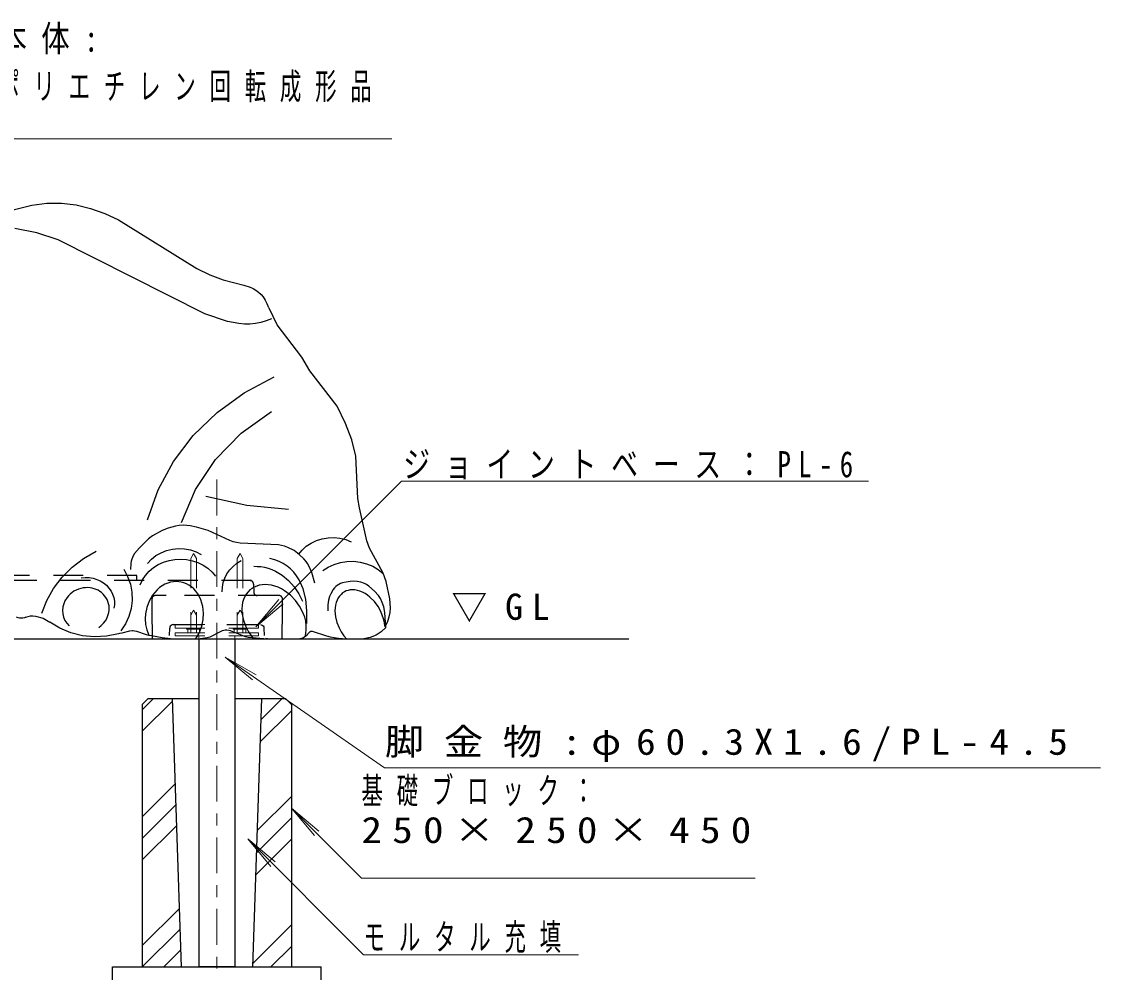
# Model space of a CAD drawing. Units: millimetres on the paper, scale 1:20. Extents: x -365 to 0, y -5 to 257.
# Drawn here: x -238.1 to -147.7, y 53.5 to 133.2 of the extents above; entities that cross this region are included whole.
import ezdxf

# ---------------------------------------------------------------- set-up
doc = ezdxf.new("R2010")
doc.units = ezdxf.units.MM
doc.linetypes.add('USER1', pattern=[4.5, 2.5, -2])
doc.linetypes.add('USER2', pattern=[6, 3, -1, 1, -1])
doc.layers.add('LY_1', color=7, linetype='Continuous', lineweight=25)
doc.styles.add('ＭＳ ゴシック', font='')
doc.styles.get('ＭＳ ゴシック').set_extended_font_data('MS Gothic')

msp = doc.modelspace()

# ---------------------------------------------------------------- linework, layer by layer
at = {"layer": 'LY_1', "lineweight": 13}
for p, q in [((-240.152, 123.401), (-207.095, 123.401)), ((-206.279, 94.692), (-218.504, 82.468)), ((-206.279, 94.692), (-167.138, 94.692)), ((-218.504, 82.468), (-216.576, 84.766)), ((-218.504, 82.468), (-216.206, 84.396)), ((-221.074, 79.941), (-218.769, 78.02)), ((-221.074, 79.941), (-218.471, 78.45)), ((-207.709, 70.647), (-221.074, 79.941)), ((-228.018, 75.514), (-227.072, 76.461)), ((-228.018, 73.718), (-225.511, 76.226)), ((-218.078, 74.679), (-216.296, 76.461)), ((-218.14, 72.821), (-215.518, 75.442)), ((-207.709, 70.647), (-147.683, 70.647)), ((-228.018, 66.534), (-225.279, 69.274)), ((-218.387, 65.389), (-215.518, 68.258)), ((-228.018, 64.738), (-225.221, 67.536)), ((-215.518, 67.278), (-213.59, 64.979)), ((-215.518, 67.278), (-213.22, 65.349)), ((-209.641, 61.401), (-215.518, 67.278)), ((-218.449, 63.531), (-215.518, 66.462)), ((-228.018, 62.942), (-225.163, 65.797)), ((-219.163, 64.69), (-217.234, 62.391)), ((-219.163, 64.69), (-216.865, 62.761)), ((-209.458, 54.985), (-219.163, 64.69)), ((-218.511, 61.673), (-215.518, 64.666)), ((-209.641, 61.401), (-176.641, 61.401)), ((-228.018, 55.758), (-224.931, 58.845)), ((-228.018, 53.962), (-224.873, 57.107)), ((-218.759, 54.241), (-215.518, 57.481)), ((-226.223, 53.961), (-224.815, 55.369)), ((-217.243, 53.961), (-215.518, 55.685)), ((-209.458, 54.985), (-191.458, 54.985))]:
    msp.add_line(p, q, dxfattribs=at)
at = {"layer": 'LY_1'}
for p, q in [((-239.055, 117.381), (-237.281, 117.839)), ((-237.281, 117.839), (-236.026, 117.993)), ((-236.026, 117.993), (-234.784, 118.005)), ((-234.784, 118.005), (-233.561, 117.853)), ((-233.561, 117.853), (-232.357, 117.551)), ((-232.357, 117.551), (-231.173, 117.123)), ((-231.173, 117.123), (-230.009, 116.591)), ((-236.863, 115.516), (-238.702, 115.862)), ((-230.009, 116.591), (-223.444, 112.526)), ((-235.078, 114.919), (-236.863, 115.516)), ((-222.778, 108.722), (-235.078, 114.919)), ((-223.444, 112.526), (-222.364, 111.972)), ((-222.364, 111.972), (-221.242, 111.556)), ((-221.242, 111.556), (-219.515, 111.133)), ((-219.515, 111.133), (-218.979, 110.95)), ((-218.979, 110.95), (-218.728, 110.834)), ((-218.728, 110.834), (-218.489, 110.698)), ((-218.489, 110.698), (-218.266, 110.537)), ((-218.266, 110.537), (-218.06, 110.348)), ((-218.06, 110.348), (-217.873, 110.128)), ((-217.873, 110.128), (-217.707, 109.872)), ((-217.707, 109.872), (-217.565, 109.578)), ((-217.565, 109.578), (-217.446, 109.242)), ((-220.87, 108.071), (-222.778, 108.722)), ((-216.706, 107.785), (-217.384, 109.186)), ((-219.922, 107.897), (-220.87, 108.071)), ((-219.453, 107.86), (-219.922, 107.897)), ((-218.988, 107.861), (-219.453, 107.86)), ((-218.528, 107.904), (-218.988, 107.861)), ((-218.074, 107.99), (-218.528, 107.904)), ((-217.627, 108.125), (-218.074, 107.99)), ((-217.188, 108.31), (-217.627, 108.125)), ((-214.645, 105.079), (-216.706, 107.785)), ((-213.96, 103.949), (-214.645, 105.079)), ((-211.686, 100.965), (-213.96, 103.949)), ((-210.983, 99.51), (-211.686, 100.965)), ((-210.446, 98.155), (-210.983, 99.51)), ((-210.111, 96.772), (-210.446, 98.155)), ((-209.95, 93.228), (-210.111, 96.772)), ((-209.819, 92.451), (-209.95, 93.228)), ((-209.18, 89.674), (-209.819, 92.451)), ((-226.366, 90.544), (-227.159, 90.109)), ((-225.861, 90.743), (-226.366, 90.544)), ((-225.247, 90.908), (-225.861, 90.743)), ((-224.921, 90.962), (-225.247, 90.908)), ((-224.6, 90.989), (-224.921, 90.962)), ((-224.293, 90.982), (-224.6, 90.989)), ((-224.002, 90.95), (-224.293, 90.982)), ((-223.467, 90.841), (-224.002, 90.95)), ((-222.508, 90.564), (-223.467, 90.841)), ((-220.682, 89.711), (-222.508, 90.564)), ((-227.501, 89.84), (-228.25, 89.084)), ((-227.159, 90.109), (-227.501, 89.84)), ((-220.405, 89.607), (-220.682, 89.711)), ((-220.116, 89.533), (-220.405, 89.607)), ((-208.96, 89.065), (-209.18, 89.674)), ((-228.25, 89.084), (-228.666, 88.609)), ((-219.82, 89.485), (-220.116, 89.533)), ((-216.594, 89.345), (-219.82, 89.485)), ((-216.355, 89.302), (-216.594, 89.345)), ((-216.093, 89.227), (-216.355, 89.302)), ((-215.819, 89.124), (-216.093, 89.227)), ((-215.298, 88.861), (-215.819, 89.124)), ((-214.873, 88.552), (-215.298, 88.861)), ((-207.826, 86.978), (-208.96, 89.065)), ((-228.988, 87.78), (-229.006, 87.275)), ((-228.954, 87.979), (-228.988, 87.78)), ((-228.908, 88.149), (-228.954, 87.979)), ((-228.853, 88.293), (-228.908, 88.149)), ((-228.792, 88.415), (-228.853, 88.293)), ((-228.666, 88.609), (-228.792, 88.415)), ((-216.917, 88.101), (-217.315, 88.217)), ((-216.543, 87.953), (-216.917, 88.101)), ((-216.196, 87.775), (-216.543, 87.953)), ((-215.875, 87.565), (-216.196, 87.775)), ((-214.484, 88.18), (-214.873, 88.552)), ((-214.274, 87.946), (-214.484, 88.18)), ((-214.163, 87.79), (-214.274, 87.946)), ((-214.048, 87.591), (-214.163, 87.79)), ((-218.68, 87.547), (-218.38, 87.546)), ((-218.38, 87.546), (-218.075, 87.52)), ((-218.075, 87.52), (-217.768, 87.468)), ((-217.768, 87.468), (-217.461, 87.389)), ((-217.461, 87.389), (-217.156, 87.282)), ((-217.156, 87.282), (-216.856, 87.149)), ((-216.856, 87.149), (-216.28, 86.803)), ((-215.581, 87.325), (-215.875, 87.565)), ((-215.314, 87.054), (-215.581, 87.325)), ((-215.076, 86.752), (-215.314, 87.054)), ((-213.806, 87.016), (-214.048, 87.591)), ((-213.547, 86.122), (-213.806, 87.016)), ((-207.561, 86.283), (-207.826, 86.978)), ((-226.116, 86.045), (-226.347, 85.916)), ((-225.881, 86.145), (-226.116, 86.045)), ((-225.646, 86.215), (-225.881, 86.145)), ((-225.413, 86.256), (-225.646, 86.215)), ((-225.186, 86.271), (-225.413, 86.256)), ((-224.968, 86.261), (-225.186, 86.271)), ((-224.753, 86.228), (-224.968, 86.261)), ((-224.535, 86.168), (-224.753, 86.228)), ((-224.318, 86.081), (-224.535, 86.168)), ((-224.106, 85.966), (-224.318, 86.081)), ((-223.901, 85.823), (-224.106, 85.966)), ((-218.21, 85.958), (-218.428, 85.892)), ((-217.974, 86.001), (-218.21, 85.958)), ((-217.723, 86.018), (-217.974, 86.001)), ((-217.459, 86.006), (-217.723, 86.018)), ((-217.186, 85.964), (-217.459, 86.006)), ((-216.907, 85.893), (-217.186, 85.964)), ((-216.28, 86.803), (-215.751, 86.36)), ((-215.751, 86.36), (-215.286, 85.836)), ((-214.866, 86.42), (-215.076, 86.752)), ((-214.532, 85.668), (-214.866, 86.42)), ((-211.672, 85.945), (-211.799, 85.848)), ((-211.535, 86.026), (-211.672, 85.945)), ((-211.388, 86.094), (-211.535, 86.026)), ((-211.235, 86.15), (-211.388, 86.094)), ((-210.918, 86.23), (-211.235, 86.15)), ((-210.601, 86.276), (-210.918, 86.23)), ((-210.297, 86.294), (-210.601, 86.276)), ((-209.999, 86.278), (-210.297, 86.294)), ((-209.699, 86.218), (-209.999, 86.278)), ((-209.386, 86.102), (-209.699, 86.218)), ((-209.219, 86.018), (-209.386, 86.102)), ((-209.032, 85.896), (-209.219, 86.018)), ((-207.258, 84.835), (-207.561, 86.283)), ((-234.199, 85.087), (-234.318, 84.945)), ((-234.063, 85.221), (-234.199, 85.087)), ((-233.911, 85.345), (-234.063, 85.221)), ((-233.745, 85.456), (-233.911, 85.345)), ((-233.567, 85.552), (-233.745, 85.456)), ((-233.379, 85.632), (-233.567, 85.552)), ((-233.184, 85.693), (-233.379, 85.632)), ((-232.986, 85.735), (-233.184, 85.693)), ((-232.788, 85.757), (-232.986, 85.735)), ((-232.592, 85.761), (-232.788, 85.757)), ((-232.401, 85.746), (-232.592, 85.761)), ((-232.219, 85.715), (-232.401, 85.746)), ((-232.046, 85.669), (-232.219, 85.715)), ((-231.885, 85.61), (-232.046, 85.669)), ((-231.731, 85.537), (-231.885, 85.61)), ((-231.58, 85.449), (-231.731, 85.537)), ((-231.436, 85.343), (-231.58, 85.449)), ((-231.3, 85.222), (-231.436, 85.343)), ((-231.176, 85.085), (-231.3, 85.222)), ((-231.066, 84.934), (-231.176, 85.085)), ((-227.15, 85.137), (-227.438, 84.635)), ((-226.974, 85.366), (-227.15, 85.137)), ((-226.779, 85.574), (-226.974, 85.366)), ((-226.569, 85.759), (-226.779, 85.574)), ((-226.347, 85.916), (-226.569, 85.759)), ((-223.707, 85.651), (-223.901, 85.823)), ((-223.528, 85.453), (-223.707, 85.651)), ((-223.368, 85.232), (-223.528, 85.453)), ((-223.229, 84.99), (-223.368, 85.232)), ((-219.299, 85.218), (-219.426, 85.009)), ((-219.153, 85.404), (-219.299, 85.218)), ((-218.989, 85.563), (-219.153, 85.404)), ((-218.813, 85.697), (-218.989, 85.563)), ((-218.627, 85.805), (-218.813, 85.697)), ((-218.428, 85.892), (-218.627, 85.805)), ((-216.628, 85.791), (-216.907, 85.893)), ((-216.352, 85.661), (-216.628, 85.791)), ((-216.085, 85.505), (-216.352, 85.661)), ((-215.589, 85.128), (-216.085, 85.505)), ((-215.166, 84.689), (-215.589, 85.128)), ((-215.286, 85.836), (-214.896, 85.25)), ((-214.896, 85.25), (-214.586, 84.624)), ((-214.315, 84.801), (-214.532, 85.668)), ((-212.22, 85.243), (-212.318, 85.005)), ((-212.019, 85.601), (-212.22, 85.243)), ((-211.914, 85.736), (-212.019, 85.601)), ((-211.799, 85.849), (-211.914, 85.736)), ((-211.483, 85.058), (-211.595, 84.896)), ((-211.356, 85.198), (-211.483, 85.058)), ((-211.218, 85.315), (-211.356, 85.198)), ((-211.071, 85.408), (-211.218, 85.315)), ((-210.918, 85.48), (-211.071, 85.408)), ((-210.755, 85.532), (-210.918, 85.48)), ((-210.579, 85.564), (-210.755, 85.532)), ((-210.39, 85.576), (-210.579, 85.564)), ((-210.191, 85.563), (-210.39, 85.576)), ((-209.983, 85.526), (-210.191, 85.563)), ((-209.769, 85.463), (-209.983, 85.526)), ((-209.554, 85.373), (-209.769, 85.463)), ((-209.339, 85.259), (-209.554, 85.373)), ((-209.129, 85.122), (-209.339, 85.259)), ((-208.927, 84.963), (-209.129, 85.122)), ((-208.535, 85.46), (-209.032, 85.896)), ((-208.211, 85.091), (-208.535, 85.46)), ((-208.048, 84.84), (-208.211, 85.091)), ((-234.678, 84.138), (-234.706, 83.856)), ((-234.608, 84.405), (-234.678, 84.138)), ((-234.504, 84.649), (-234.608, 84.405)), ((-234.318, 84.945), (-234.504, 84.649)), ((-230.973, 84.77), (-231.066, 84.934)), ((-230.898, 84.597), (-230.973, 84.77)), ((-230.843, 84.416), (-230.898, 84.597)), ((-230.808, 84.231), (-230.843, 84.416)), ((-230.794, 84.045), (-230.808, 84.231)), ((-227.438, 84.635), (-227.635, 84.102)), ((-223.112, 84.732), (-223.229, 84.99)), ((-222.953, 84.185), (-223.112, 84.732)), ((-222.891, 83.626), (-222.953, 84.185)), ((-219.656, 84.256), (-219.677, 83.976)), ((-219.607, 84.524), (-219.656, 84.256)), ((-219.529, 84.776), (-219.607, 84.524)), ((-219.426, 85.009), (-219.529, 84.776)), ((-214.829, 84.221), (-215.166, 84.689)), ((-214.519, 83.613), (-214.829, 84.221)), ((-214.215, 83.825), (-214.315, 84.801)), ((-212.402, 84.705), (-212.451, 84.317)), ((-212.451, 84.317), (-212.449, 83.82)), ((-212.318, 85.005), (-212.402, 84.705)), ((-211.821, 84.289), (-211.855, 84.057)), ((-211.766, 84.509), (-211.821, 84.289)), ((-211.691, 84.712), (-211.766, 84.509)), ((-211.595, 84.896), (-211.691, 84.712)), ((-208.557, 84.595), (-208.927, 84.963)), ((-208.249, 84.184), (-208.557, 84.595)), ((-208.01, 83.757), (-208.249, 84.184)), ((-207.898, 84.527), (-208.048, 84.84)), ((-207.769, 84.14), (-207.898, 84.527)), ((-207.672, 83.669), (-207.769, 84.14)), ((-207.218, 84.068), (-207.258, 84.835)), ((-234.706, 83.856), (-234.686, 83.568)), ((-234.686, 83.568), (-234.618, 83.284)), ((-234.618, 83.284), (-234.502, 83.016)), ((-230.995, 83.185), (-230.867, 83.506)), ((-230.867, 83.506), (-230.825, 83.679)), ((-230.825, 83.679), (-230.8, 83.86)), ((-230.8, 83.86), (-230.794, 84.045)), ((-227.74, 83.573), (-227.767, 83.135)), ((-227.635, 84.102), (-227.74, 83.573)), ((-222.916, 83.089), (-222.891, 83.626)), ((-219.677, 83.976), (-219.669, 83.688)), ((-219.669, 83.688), (-219.571, 83.109)), ((-214.403, 83.282), (-214.519, 83.613)), ((-214.319, 82.939), (-214.403, 83.282)), ((-214.23, 82.747), (-214.215, 83.825)), ((-211.855, 84.057), (-211.865, 83.815)), ((-211.865, 83.815), (-211.822, 83.32)), ((-211.822, 83.32), (-211.701, 82.835)), ((-207.782, 83.15), (-208.01, 83.757)), ((-207.611, 82.42), (-207.672, 83.669)), ((-207.437, 82.936), (-207.318, 83.306)), ((-207.318, 83.306), (-207.248, 83.684)), ((-207.248, 83.684), (-207.218, 84.068)), ((-234.502, 83.016), (-234.343, 82.774)), ((-234.343, 82.774), (-234.149, 82.564)), ((-231.673, 82.43), (-231.457, 82.596)), ((-231.457, 82.596), (-231.271, 82.781)), ((-231.271, 82.781), (-231.117, 82.98)), ((-231.117, 82.98), (-230.995, 83.185)), ((-227.767, 83.135), (-227.737, 82.678)), ((-227.737, 82.678), (-227.642, 82.221)), ((-223.257, 81.946), (-223.034, 82.518)), ((-223.034, 82.518), (-222.916, 83.089)), ((-219.571, 83.109), (-219.378, 82.554)), ((-219.378, 82.554), (-219.112, 82.05)), ((-214.272, 82.593), (-214.319, 82.939)), ((-214.265, 82.25), (-214.272, 82.593)), ((-211.701, 82.835), (-211.52, 82.385)), ((-211.52, 82.385), (-211.34, 82.052)), ((-207.709, 82.825), (-207.782, 83.15)), ((-207.67, 82.495), (-207.709, 82.825)), ((-207.611, 82.577), (-207.437, 82.936)), ((-306.368, 81.461), (-187.218, 81.461)), ((-229.943, 81.903), (-230.019, 81.898)), ((-229.729, 81.936), (-229.943, 81.903)), ((-229.087, 82.102), (-229.729, 81.936)), ((-228.878, 82.13), (-229.087, 82.102)), ((-228.776, 82.129), (-228.878, 82.13)), ((-228.674, 82.12), (-228.776, 82.129)), ((-228.474, 82.08), (-228.674, 82.12)), ((-227.674, 81.8), (-228.474, 82.08)), ((-227.465, 81.748), (-227.674, 81.8)), ((-227.642, 82.221), (-227.481, 81.782)), ((-227.25, 81.723), (-227.465, 81.748)), ((-223.564, 81.448), (-223.409, 81.673)), ((-223.409, 81.673), (-223.257, 81.946)), ((-223.281, 81.497), (-223.281, 53.958)), ((-222.348, 81.609), (-222.571, 81.54)), ((-221.444, 82.08), (-222.348, 81.609)), ((-221.319, 82.13), (-221.444, 82.08)), ((-221.19, 82.167), (-221.319, 82.13)), ((-221.056, 82.188), (-221.19, 82.167)), ((-220.917, 82.191), (-221.056, 82.188)), ((-220.773, 82.173), (-220.917, 82.191)), ((-220.624, 82.137), (-220.773, 82.173)), ((-219.361, 81.64), (-220.624, 82.137)), ((-220.256, 81.461), (-220.256, 53.958)), ((-219.134, 81.583), (-219.361, 81.64)), ((-219.112, 82.05), (-218.873, 81.706)), ((-218.873, 81.706), (-218.729, 81.537)), ((-214.366, 81.638), (-214.299, 81.919)), ((-214.299, 81.919), (-214.265, 82.25)), ((-214.061, 81.984), (-214.128, 81.89)), ((-214.01, 82.033), (-214.061, 81.984)), ((-213.982, 82.053), (-214.01, 82.033)), ((-213.953, 82.069), (-213.982, 82.053)), ((-213.922, 82.08), (-213.953, 82.069)), ((-213.89, 82.088), (-213.922, 82.08)), ((-213.856, 82.093), (-213.89, 82.088)), ((-213.82, 82.094), (-213.856, 82.093)), ((-213.745, 82.088), (-213.82, 82.094)), ((-212.546, 81.703), (-213.745, 82.088)), ((-211.34, 82.052), (-211.117, 81.724)), ((-211.117, 81.724), (-210.893, 81.461)), ((-227.518, 76.461), (-228.018, 75.961)), ((-227.518, 76.461), (-223.281, 76.461)), ((-225.518, 76.461), (-224.768, 53.961)), ((-220.256, 76.461), (-216.018, 76.461)), ((-218.018, 76.461), (-218.768, 53.961)), ((-215.518, 75.961), (-216.018, 76.461)), ((-228.018, 75.961), (-228.018, 53.961)), ((-215.518, 75.961), (-215.518, 53.961)), ((-230.518, 47.461), (-230.518, 53.961)), ((-230.518, 53.961), (-213.018, 53.961)), ((-220.256, 53.958), (-223.281, 53.958)), ((-213.018, 47.461), (-213.018, 53.961))]:
    msp.add_line(p, q, dxfattribs=at)
at = {"layer": 'LY_1', "linetype": 'USER2', "lineweight": 13}
msp.add_line((-221.768, 94.82), (-221.768, 47.461), dxfattribs=at)
at = {"layer": 'LY_1', "linetype": 'USER1', "lineweight": 13}
for p, q in [((-223.956, 88.216), (-223.718, 88.628)), ((-223.956, 88.216), (-223.956, 82.358)), ((-223.718, 88.628), (-223.48, 88.216)), ((-223.48, 88.216), (-223.48, 82.358)), ((-219.818, 88.628), (-220.056, 88.216)), ((-220.056, 88.216), (-220.056, 82.358)), ((-219.58, 88.216), (-219.818, 88.628)), ((-219.58, 88.216), (-219.58, 82.358)), ((-223.956, 83.466), (-223.718, 83.878)), ((-223.718, 83.878), (-223.48, 83.466)), ((-219.818, 83.878), (-220.056, 83.466)), ((-219.58, 83.466), (-219.818, 83.878)), ((-225.268, 82.658), (-225.268, 82.358)), ((-218.268, 82.658), (-225.268, 82.658)), ((-218.268, 82.358), (-225.268, 82.358)), ((-224.306, 82.358), (-224.306, 82.278)), ((-223.131, 82.358), (-223.131, 82.278)), ((-220.406, 82.358), (-220.406, 82.278)), ((-219.231, 82.358), (-219.231, 82.278)), ((-218.268, 82.658), (-218.268, 82.358)), ((-225.268, 81.958), (-225.268, 81.733)), ((-218.268, 81.958), (-225.268, 81.958)), ((-218.268, 81.733), (-225.268, 81.733)), ((-224.306, 82.278), (-223.131, 82.278)), ((-224.208, 82.278), (-224.208, 81.978)), ((-224.208, 81.978), (-223.228, 81.978)), ((-223.956, 82.278), (-223.956, 81.978)), ((-223.48, 82.278), (-223.48, 81.978)), ((-223.281, 81.733), (-223.281, 81.461)), ((-223.228, 82.278), (-223.228, 81.978)), ((-219.231, 82.278), (-220.406, 82.278)), ((-220.308, 82.278), (-220.308, 81.978)), ((-219.328, 81.978), (-220.308, 81.978)), ((-220.256, 81.733), (-220.256, 81.461)), ((-220.056, 82.278), (-220.056, 81.978)), ((-219.58, 82.278), (-219.58, 81.978)), ((-219.328, 82.278), (-219.328, 81.978)), ((-218.268, 81.958), (-218.268, 81.733))]:
    msp.add_line(p, q, dxfattribs=at)
at = {"layer": 'LY_1', "linetype": 'USER1'}
for p, q in [((-218.87, 86.346), (-280.599, 86.346)), ((-228.469, 86.777), (-279.819, 86.777)), ((-228.469, 86.346), (-228.469, 86.777)), ((-218.685, 86.064), (-218.673, 85.383)), ((-226.008, 85.101), (-226.918, 85.101)), ((-217.466, 85.101), (-226.008, 85.101)), ((-216.556, 85.101), (-217.466, 85.101)), ((-227.206, 84.818), (-227.221, 83.903)), ((-216.253, 83.903), (-216.269, 84.818)), ((-227.221, 83.903), (-227.179, 81.461)), ((-216.295, 81.461), (-216.253, 83.903)), ((-225.73, 81.743), (-225.719, 82.376)), ((-225.429, 82.658), (-218.107, 82.658)), ((-217.818, 82.376), (-217.807, 81.743)), ((-226.026, 81.461), (-226.013, 81.461)), ((-217.524, 81.461), (-217.511, 81.461))]:
    msp.add_line(p, q, dxfattribs=at)
at = {"layer": 'LY_1'}
for points in [[(-227.588, 91.451), (-226.692, 93.966), (-225.401, 96.338), (-223.743, 98.514), (-221.752, 100.45), (-219.472, 102.104), (-216.949, 103.441)], [(-224.719, 91.234), (-223.563, 93.98), (-221.884, 96.496), (-219.736, 98.701), (-217.188, 100.525)], [(-215.754, 92.315), (-219.261, 92.641), (-222.687, 93.395)], [(-214.917, 88.534), (-214.62, 88.901), (-214.265, 89.225), (-213.861, 89.496), (-213.416, 89.71), (-212.941, 89.862), (-212.446, 89.947), (-211.943, 89.965), (-211.442, 89.914), (-210.955, 89.796), (-210.494, 89.614)], [(-236.434, 83.623), (-236.02, 84.691), (-235.453, 85.699), (-234.743, 86.631), (-233.903, 87.469), (-232.946, 88.2), (-231.892, 88.809)], [(-227.582, 87.788), (-227.257, 88.139), (-226.876, 88.442), (-226.449, 88.687), (-225.985, 88.871), (-225.495, 88.989), (-224.991, 89.037), (-224.485, 89.014), (-223.988, 88.922), (-223.514, 88.762), (-223.072, 88.539)], [(-228.21, 86.001), (-228.013, 86.409), (-227.755, 86.789), (-227.442, 87.134), (-227.08, 87.436), (-226.675, 87.69), (-226.235, 87.892), (-225.768, 88.037), (-225.284, 88.123), (-224.792, 88.147), (-224.3, 88.111), (-223.819, 88.013), (-223.357, 87.857), (-222.923, 87.644), (-222.526, 87.38), (-222.172, 87.069), (-221.87, 86.717)], [(-221.321, 85.402), (-221.306, 85.795), (-221.233, 86.182), (-221.103, 86.558), (-220.919, 86.914), (-220.684, 87.245), (-220.402, 87.545), (-220.078, 87.808), (-219.719, 88.029)], [(-212.885, 87.188), (-212.431, 87.482), (-211.934, 87.711), (-211.405, 87.87), (-210.855, 87.956), (-210.297, 87.968), (-209.744, 87.903), (-209.207, 87.766), (-208.7, 87.557), (-208.232, 87.282), (-207.815, 86.947)], [(-229.57, 87.305), (-229.246, 86.69), (-229.02, 86.04), (-228.896, 85.368), (-228.875, 84.687), (-228.958, 84.01), (-229.144, 83.35), (-229.429, 82.72), (-229.807, 82.13)], [(-233.13, 86.581), (-232.803, 86.61), (-232.474, 86.597), (-232.15, 86.544), (-231.838, 86.451), (-231.543, 86.32), (-231.27, 86.154), (-231.026, 85.955), (-230.814, 85.728), (-230.638, 85.476), (-230.503, 85.205), (-230.41, 84.92), (-230.362, 84.626), (-230.358, 84.329), (-230.4, 84.034)], [(-237.78, 83.275), (-237.905, 83.23), (-238.035, 83.203), (-238.169, 83.194), (-238.303, 83.203), (-238.434, 83.23), (-238.559, 83.275)], [(-237.78, 83.275), (-237.589, 83.344), (-237.388, 83.384), (-237.183, 83.396), (-236.978, 83.379)], [(-236.978, 83.379), (-236.334, 83.198), (-235.762, 82.874)], [(-230.019, 81.898), (-231.007, 81.685), (-232.02, 81.625), (-233.03, 81.718), (-234.008, 81.963), (-234.928, 82.352), (-235.762, 82.874)], [(-207.611, 82.42), (-207.979, 82.062), (-208.418, 81.777), (-208.909, 81.573), (-209.435, 81.461)], [(-225.44, 81.454), (-226.351, 81.557), (-227.25, 81.723)], [(-222.571, 81.54), (-222.965, 81.491), (-223.36, 81.454)], [(-217.815, 81.461), (-218.476, 81.512), (-219.134, 81.583)], [(-214.128, 81.89), (-214.208, 81.781), (-214.306, 81.685), (-214.42, 81.603), (-214.545, 81.537), (-214.68, 81.489), (-214.822, 81.461)], [(-211.941, 81.545), (-212.248, 81.609), (-212.546, 81.703)], [(-211.218, 81.461), (-211.581, 81.495), (-211.941, 81.545)]]:
    msp.add_lwpolyline(points, dxfattribs=at)
at = {"layer": 'LY_1', "linetype": 'USER1'}
for points in [[(-225.429, 82.658), (-225.525, 82.642), (-225.611, 82.595), (-225.675, 82.522), (-225.712, 82.433), (-225.719, 82.376)], [(-218.107, 82.658), (-218.048, 82.652), (-217.957, 82.617), (-217.884, 82.554), (-217.836, 82.47), (-217.818, 82.376)], [(-225.871, 81.506), (-225.876, 81.503), (-225.966, 81.467), (-226.013, 81.461)], [(-217.524, 81.461), (-217.576, 81.468), (-217.665, 81.506)]]:
    msp.add_lwpolyline(points, dxfattribs=at)
for centre, start, end in [((-218.973, 86.059), 1, 90), ((-226.918, 84.813), 90, 179), ((-218.386, 85.388), 181, 270), ((-216.556, 84.813), 1, 90)]:
    msp.add_arc(centre, 0.287, start, end, dxfattribs=at)

# ---------------------------------------------------------------- texts
at = {"layer": 'LY_1', "char_height": 2.199, "style": 'ＭＳ ゴシック'}
for s, insert, attachment_point in [('\\T1.5;\\W0.8;本体:', (-240.095, 132.901), 1), ('\\T1.64;\\W0.6;ポリエチレン回転成形品', (-240.095, 128.901), 1), ('\\T1.55;\\W0.75;ジョイントベース：PL-6', (-206.138, 94.842), 7), ('\\T1.5;▽GL', (-197.605, 84.062), 5), ('\\T1.5;\\W1.1;脚金物:φ60.3X1.6/PL-4.5', (-207.683, 71.147), 7), ('\\T1.64;\\W0.6;基礎ブロック：', (-209.641, 69.851), 1), ('\\T1.5;\\W1.15;250×250×450', (-209.641, 66.551), 1), ('\\T1.64;\\W0.6;モルタル充填', (-209.458, 55.135), 7)]:
    msp.add_mtext(s, dxfattribs=dict(at, insert=insert, attachment_point=attachment_point))

doc.saveas('drawing.dxf')
